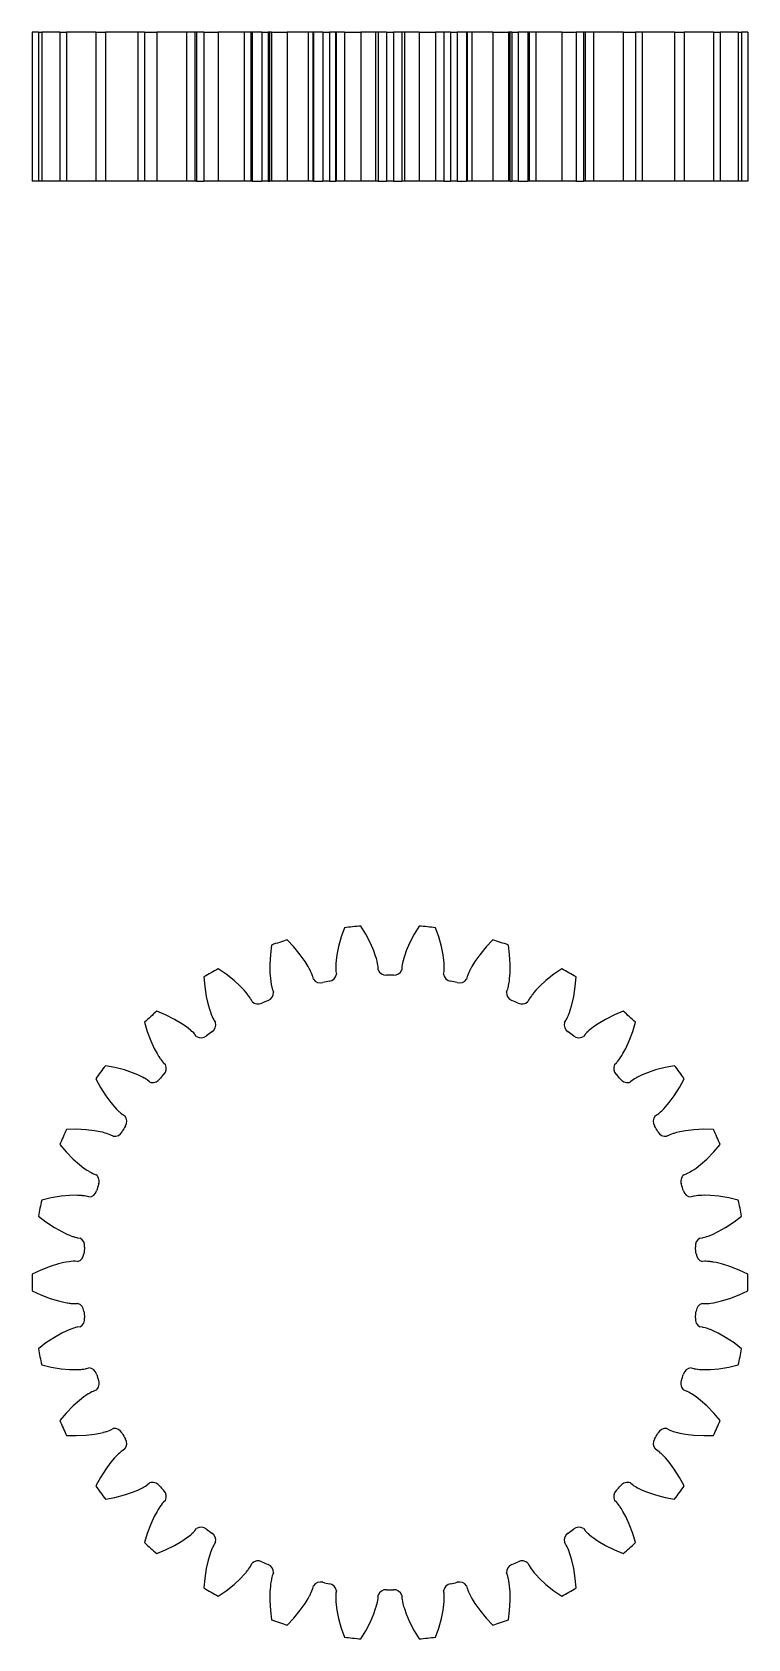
# Model space of a CAD drawing. Extents: x -49 to 4846, y -968 to 1090.
# Drawn here: x 482.8 to 578.8, y 90.3 to 305.9 of the extents above; entities that cross this region are included whole.
import ezdxf

# ---------------------------------------------------------------- set-up
doc = ezdxf.new("R2010")
doc.units = 0
doc.layers.get('0').update_dxf_attribs({"linetype": 'CONTINUOUS'})

msp = doc.modelspace()

# ---------------------------------------------------------------- linework, layer by layer
at = {"color": 1}
for p, q in [((482.840847, 305.947152), (482.840847, 285.947152)), ((482.840847, 305.947152), (482.853567, 305.947152)), ((482.853566, 305.947152), (482.853566, 285.947152)), ((483.672538, 305.947152), (482.853566, 305.947152)), ((483.672538, 305.947152), (483.672538, 285.947152)), ((483.672538, 305.947152), (484.132002, 305.947152)), ((484.132002, 305.947152), (484.132002, 285.947152)), ((486.553123, 305.947152), (484.132002, 305.947152)), ((486.553123, 305.947152), (486.553123, 285.947152)), ((486.553123, 305.947152), (487.451971, 305.947152)), ((487.451971, 305.947152), (487.451971, 285.947152)), ((491.369427, 305.947152), (487.451971, 305.947152)), ((491.369427, 305.947152), (491.369427, 285.947152)), ((491.369427, 305.947152), (492.668374, 305.947152)), ((492.668374, 305.947152), (492.668374, 285.947152)), ((497.015318, 305.947152), (492.668374, 305.947152)), ((497.015318, 305.947152), (497.015318, 285.947152)), ((497.910954, 305.947152), (497.015318, 305.947152)), ((497.910954, 305.947152), (497.910954, 285.947152)), ((497.910954, 305.947152), (499.55323, 305.947152)), ((499.55323, 305.947152), (499.55323, 285.947152)), ((503.548986, 305.947152), (499.55323, 305.947152)), ((503.548986, 305.947152), (503.548986, 285.947152)), ((504.684687, 305.947152), (503.548986, 305.947152)), ((504.684682, 305.947152), (504.684682, 285.947152)), ((504.901822, 305.947152), (504.684682, 305.947152)), ((504.901822, 305.947152), (504.901822, 285.947152)), ((505.891808, 305.947152), (504.901822, 305.947152)), ((505.891808, 305.947152), (505.891808, 285.947152)), ((505.891808, 305.947152), (507.805638, 305.947152)), ((507.805638, 305.947152), (507.805638, 285.947152)), ((511.275572, 305.947152), (507.805638, 305.947152)), ((511.275572, 305.947152), (511.275572, 285.947152)), ((512.180451, 305.947152), (511.275572, 305.947152)), ((512.180447, 305.947152), (512.180447, 285.947152)), ((512.336132, 305.947152), (512.180447, 305.947152)), ((512.336132, 305.947152), (512.336132, 285.947152)), ((513.655756, 305.947152), (512.336132, 305.947152)), ((513.655756, 305.947152), (513.655756, 285.947152)), ((513.655756, 305.947152), (514.478229, 305.947152)), ((514.478229, 305.947152), (514.478229, 285.947152)), ((514.719588, 305.947152), (514.478229, 305.947152)), ((514.719588, 285.947152), (514.719588, 305.947152)), ((514.963187, 305.947152), (514.719588, 305.947152)), ((514.963187, 305.947152), (514.963187, 285.947152)), ((514.963187, 305.947152), (517.064928, 305.947152)), ((517.064928, 305.947152), (517.064928, 285.947152)), ((519.857387, 305.947152), (517.064928, 305.947152)), ((519.857387, 305.947152), (519.857387, 285.947152)), ((520.491896, 305.947152), (519.857387, 305.947152)), ((520.491894, 305.947152), (520.491894, 285.947152)), ((520.579319, 305.947152), (520.491894, 305.947152)), ((520.579319, 305.947152), (520.579319, 285.947152)), ((521.827716, 305.947152), (520.579319, 305.947152)), ((521.827716, 305.947152), (521.827716, 285.947152)), ((521.827716, 305.947152), (522.708351, 305.947152)), ((522.708351, 305.947152), (522.708351, 285.947152)), ((523.572355, 305.947152), (522.708351, 305.947152)), ((523.572355, 285.947152), (523.572355, 305.947152)), ((523.622307, 305.947152), (523.572355, 305.947152)), ((523.622307, 305.947152), (523.622307, 285.947152)), ((524.728629, 305.947152), (523.622307, 305.947152)), ((524.728629, 305.947152), (524.728629, 285.947152)), ((524.728629, 305.947152), (526.926423, 305.947152)), ((526.926423, 305.947152), (526.926423, 285.947152)), ((528.919365, 305.947152), (526.926423, 305.947152)), ((528.919365, 305.947152), (528.919365, 285.947152)), ((529.255772, 305.947152), (528.919365, 305.947152)), ((529.255772, 305.947152), (529.255772, 285.947152)), ((529.271117, 305.947152), (529.255772, 305.947152)), ((529.271117, 305.947152), (529.271117, 285.947152)), ((530.393725, 305.947152), (529.271117, 305.947152)), ((530.393725, 305.947152), (530.393725, 285.947152)), ((530.393725, 305.947152), (531.294034, 305.947152)), ((531.294034, 305.947152), (531.294034, 285.947152)), ((532.416643, 305.947152), (531.294034, 305.947152)), ((532.416643, 305.947152), (532.416643, 285.947152)), ((532.431988, 305.947152), (532.416643, 305.947152)), ((532.431988, 305.947152), (532.431988, 285.947152)), ((532.768395, 305.947152), (532.431988, 305.947152)), ((532.768394, 305.947152), (532.768394, 285.947152)), ((534.761337, 305.947152), (532.768394, 305.947152)), ((534.761336, 305.947152), (534.761336, 285.947152)), ((534.761336, 305.947152), (536.959131, 305.947152)), ((536.959131, 305.947152), (536.959131, 285.947152)), ((538.065453, 305.947152), (536.959131, 305.947152)), ((538.065453, 305.947152), (538.065453, 285.947152)), ((538.065453, 305.947152), (538.116302, 305.947152)), ((538.116052, 285.947152), (538.116052, 305.947152)), ((538.979409, 305.947152), (538.116302, 305.947152)), ((538.979409, 305.947152), (538.979409, 285.947152)), ((538.979409, 305.947152), (539.860044, 305.947152)), ((539.860044, 305.947152), (539.860044, 285.947152)), ((541.10844, 305.947152), (539.860044, 305.947152)), ((541.10844, 305.947152), (541.10844, 285.947152)), ((541.195866, 305.947152), (541.10844, 305.947152)), ((541.195866, 305.947152), (541.195866, 285.947152)), ((541.830373, 305.947152), (541.195866, 305.947152)), ((541.830371, 305.947152), (541.830371, 285.947152)), ((544.622833, 305.947152), (541.830371, 305.947152)), ((544.622832, 305.947152), (544.622832, 285.947152)), ((544.622832, 305.947152), (546.724572, 305.947152)), ((546.724572, 305.947152), (546.724572, 285.947152)), ((546.968172, 305.947152), (546.724572, 305.947152)), ((546.968172, 285.947152), (546.968172, 305.947152)), ((547.209531, 305.947152), (546.968172, 305.947152)), ((547.209531, 305.947152), (547.209531, 285.947152)), ((547.209531, 305.947152), (548.032004, 305.947152)), ((548.032004, 305.947152), (548.032004, 285.947152)), ((549.351628, 305.947152), (548.032004, 305.947152)), ((549.351628, 305.947152), (549.351628, 285.947152)), ((549.507312, 305.947152), (549.351628, 305.947152)), ((549.507312, 305.947152), (549.507312, 285.947152)), ((550.412189, 305.947152), (549.507312, 305.947152)), ((550.412186, 305.947152), (550.412186, 285.947152)), ((553.882123, 305.947152), (550.412186, 305.947152)), ((553.882121, 305.947152), (553.882121, 285.947152)), ((553.882121, 305.947152), (555.795951, 305.947152)), ((556.785937, 305.947152), (555.795951, 305.947152)), ((555.795951, 305.947152), (555.795951, 285.947152)), ((556.785937, 305.947152), (556.785937, 285.947152)), ((557.003077, 305.947152), (556.785937, 305.947152)), ((557.003077, 305.947152), (557.003077, 285.947152)), ((558.138775, 305.947152), (557.003077, 305.947152)), ((558.138771, 305.947152), (558.138771, 285.947152)), ((562.13453, 305.947152), (558.138771, 305.947152)), ((562.134529, 305.947152), (562.134529, 285.947152)), ((562.134529, 305.947152), (563.776805, 305.947152)), ((564.672443, 305.947152), (563.776805, 305.947152)), ((563.776805, 305.947152), (563.776805, 285.947152)), ((564.672439, 305.947152), (564.672439, 285.947152)), ((569.019387, 305.947152), (564.672439, 305.947152)), ((569.019385, 305.947152), (569.019385, 285.947152)), ((569.019385, 305.947152), (570.318332, 305.947152)), ((574.23579, 305.947152), (570.318332, 305.947152)), ((570.318332, 305.947152), (570.318332, 285.947152)), ((574.235789, 305.947152), (574.235789, 285.947152)), ((574.235789, 305.947152), (575.134636, 305.947152)), ((577.555759, 305.947152), (575.134636, 305.947152)), ((575.134636, 305.947152), (575.134636, 285.947152)), ((577.555757, 305.947152), (577.555757, 285.947152)), ((577.555757, 305.947152), (578.015222, 305.947152)), ((578.834194, 305.947152), (578.015222, 305.947152)), ((578.015222, 305.947152), (578.015222, 285.947152)), ((578.834193, 305.947152), (578.834193, 285.947152)), ((578.834193, 305.947152), (578.846913, 305.947152)), ((578.846913, 305.947152), (578.846913, 285.947152)), ((482.853567, 285.947152), (482.840847, 285.947152)), ((483.672538, 285.947152), (482.853566, 285.947152)), ((484.132002, 285.947152), (483.672538, 285.947152)), ((486.553123, 285.947152), (484.132002, 285.947152)), ((487.451971, 285.947152), (486.553123, 285.947152)), ((491.369427, 285.947152), (487.451971, 285.947152)), ((492.668374, 285.947152), (491.369427, 285.947152)), ((497.015318, 285.947152), (492.668374, 285.947152)), ((497.910954, 285.947152), (497.015318, 285.947152)), ((499.55323, 285.947152), (497.910954, 285.947152)), ((503.548986, 285.947152), (499.55323, 285.947152)), ((504.684687, 285.947152), (503.548986, 285.947152)), ((504.901822, 285.947152), (504.684682, 285.947152)), ((504.901822, 285.947152), (505.891808, 285.947152)), ((507.805638, 285.947152), (505.891808, 285.947152)), ((511.275572, 285.947152), (507.805638, 285.947152)), ((512.180451, 285.947152), (511.275572, 285.947152)), ((512.336132, 285.947152), (512.180447, 285.947152)), ((512.336132, 285.947152), (513.655756, 285.947152)), ((514.478229, 285.947152), (513.655756, 285.947152)), ((514.478229, 285.947152), (514.719588, 285.947152)), ((514.963187, 285.947152), (514.719588, 285.947152)), ((517.064928, 285.947152), (514.963187, 285.947152)), ((519.857387, 285.947152), (517.064928, 285.947152)), ((520.491896, 285.947152), (519.857387, 285.947152)), ((520.579319, 285.947152), (520.491894, 285.947152)), ((520.579319, 285.947152), (521.827716, 285.947152)), ((522.708351, 285.947152), (521.827716, 285.947152)), ((522.708351, 285.947152), (523.572355, 285.947152)), ((523.622307, 285.947152), (523.572355, 285.947152)), ((524.728629, 285.947152), (523.622307, 285.947152)), ((526.926423, 285.947152), (524.728629, 285.947152)), ((528.919365, 285.947152), (526.926423, 285.947152)), ((529.255772, 285.947152), (528.919365, 285.947152)), ((529.271117, 285.947152), (529.255772, 285.947152)), ((529.271117, 285.947152), (530.393725, 285.947152)), ((531.294034, 285.947152), (530.393725, 285.947152)), ((531.294034, 285.947152), (532.416643, 285.947152)), ((532.431988, 285.947152), (532.416643, 285.947152)), ((532.768395, 285.947152), (532.431988, 285.947152)), ((534.761337, 285.947152), (532.768394, 285.947152)), ((536.959131, 285.947152), (534.761336, 285.947152)), ((538.065453, 285.947152), (536.959131, 285.947152)), ((538.065453, 285.947152), (538.116302, 285.947152)), ((538.116302, 285.947152), (538.979409, 285.947152)), ((539.860044, 285.947152), (538.979409, 285.947152)), ((539.860044, 285.947152), (541.10844, 285.947152)), ((541.195866, 285.947152), (541.10844, 285.947152)), ((541.830373, 285.947152), (541.195866, 285.947152)), ((544.622833, 285.947152), (541.830371, 285.947152)), ((546.724572, 285.947152), (544.622832, 285.947152)), ((546.968172, 285.947152), (546.724572, 285.947152)), ((546.968172, 285.947152), (547.209531, 285.947152)), ((548.032004, 285.947152), (547.209531, 285.947152)), ((548.032004, 285.947152), (549.351628, 285.947152)), ((549.507312, 285.947152), (549.351628, 285.947152)), ((550.412189, 285.947152), (549.507312, 285.947152)), ((553.882123, 285.947152), (550.412186, 285.947152)), ((555.795951, 285.947152), (553.882121, 285.947152)), ((555.795951, 285.947152), (556.785937, 285.947152)), ((557.003077, 285.947152), (556.785937, 285.947152)), ((558.138775, 285.947152), (557.003077, 285.947152)), ((562.13453, 285.947152), (558.138771, 285.947152)), ((563.776805, 285.947152), (562.134529, 285.947152)), ((564.672443, 285.947152), (563.776805, 285.947152)), ((569.019387, 285.947152), (564.672439, 285.947152)), ((570.318332, 285.947152), (569.019385, 285.947152)), ((574.23579, 285.947152), (570.318332, 285.947152)), ((575.134636, 285.947152), (574.235789, 285.947152)), ((577.555759, 285.947152), (575.134636, 285.947152)), ((578.015222, 285.947152), (577.555757, 285.947152)), ((578.834194, 285.947152), (578.015222, 285.947152)), ((578.846913, 285.947152), (578.834193, 285.947152)), ((524.728629, 185.716155), (524.306257, 184.504573)), ((527.591467, 184.849862), (526.926423, 185.947151)), ((534.761337, 185.947152), (534.096292, 184.849862)), ((537.381503, 184.504573), (536.959131, 185.716153)), ((514.963187, 183.404288), (514.801947, 182.131366)), ((517.943578, 183.152143), (517.064928, 184.087183)), ((524.306257, 184.504573), (523.944302, 183.197837)), ((528.217198, 183.646936), (527.591467, 184.849862)), ((528.664895, 182.608977), (528.217198, 183.646936)), ((533.470562, 183.646936), (533.022865, 182.608977)), ((534.096292, 184.849862), (533.470562, 183.646936)), ((537.743457, 183.197837), (537.381503, 184.504573)), ((544.622833, 184.087184), (543.744181, 183.152143)), ((546.885813, 182.131366), (546.724572, 183.404287)), ((514.801947, 182.131366), (514.719588, 180.777931)), ((518.805737, 182.105601), (517.943578, 183.152143)), ((519.459455, 181.183405), (518.805737, 182.105601)), ((519.857387, 180.535212), (519.459455, 181.183405)), ((523.622307, 181.335472), (523.589587, 180.934765)), ((523.722192, 182.089478), (523.622307, 181.335468)), ((523.944302, 183.197837), (523.722192, 182.089478)), ((528.919365, 181.892214), (528.664895, 182.608977)), ((529.012431, 181.585554), (528.919365, 181.892213)), ((529.11042, 181.218751), (529.012431, 181.585554)), ((529.112632, 181.209719), (529.11042, 181.218751)), ((529.163397, 180.988705), (529.112632, 181.209719)), ((532.575127, 181.209717), (532.546834, 181.090109)), ((532.633282, 181.435139), (532.575127, 181.209717)), ((532.653079, 181.507068), (532.633282, 181.435139)), ((532.768395, 181.892215), (532.653079, 181.507068)), ((533.022865, 182.608977), (532.768394, 181.892211)), ((537.965567, 182.089478), (537.743457, 183.197837)), ((538.065453, 181.335471), (537.965567, 182.089478)), ((538.092727, 181.016162), (538.065453, 181.33547)), ((542.228305, 181.183405), (541.830371, 180.53521)), ((542.882023, 182.105601), (542.228305, 181.183405)), ((543.744181, 183.152143), (542.882023, 182.105601)), ((546.968172, 180.777931), (546.885813, 182.131366)), ((505.891808, 179.112591), (505.998746, 177.833962)), ((508.859494, 179.485615), (507.805638, 180.21754)), ((509.920401, 178.641195), (508.859494, 179.485615)), ((514.719588, 180.777931), (514.732772, 179.647613)), ((514.732772, 179.647613), (514.791837, 178.889312)), ((520.012178, 180.254603), (519.857387, 180.535212)), ((520.184288, 179.916189), (520.012178, 180.254603)), ((520.18833, 179.907814), (520.184288, 179.916189)), ((520.283937, 179.702184), (520.18833, 179.907814)), ((520.313803, 179.634489), (520.283937, 179.702184)), ((520.4059, 179.411184), (520.313803, 179.634489)), ((520.465718, 179.248029), (520.4059, 179.411184)), ((520.491896, 179.168115), (520.465718, 179.248029)), ((520.579319, 178.830624), (520.491894, 179.168122)), ((523.572355, 180.504828), (523.571457, 180.400973)), ((523.571457, 180.400973), (523.574487, 180.184268)), ((523.575162, 180.627705), (523.572355, 180.504828)), ((523.574487, 180.184268), (523.574815, 180.173967)), ((523.574815, 180.173967), (523.587628, 179.941401)), ((523.585178, 180.860293), (523.575162, 180.627705)), ((523.589587, 180.934765), (523.585178, 180.860293)), ((523.587628, 179.941401), (523.598702, 179.828494)), ((523.598702, 179.828494), (523.656108, 179.484616)), ((529.178536, 180.916279), (529.163397, 180.988705)), ((529.222192, 180.678706), (529.178536, 180.916279)), ((529.246782, 180.50668), (529.222192, 180.678706)), ((529.255772, 180.423069), (529.246782, 180.50668)), ((529.271117, 180.074777), (529.255772, 180.423076)), ((532.431988, 180.423076), (532.416643, 180.074777)), ((532.44463, 180.535819), (532.431988, 180.423076)), ((532.48045, 180.765966), (532.44463, 180.535819)), ((532.482272, 180.77611), (532.48045, 180.765966)), ((532.524364, 180.988709), (532.482272, 180.77611)), ((532.546834, 181.090109), (532.524364, 180.988709)), ((538.031652, 179.484616), (538.089057, 179.828494)), ((538.089057, 179.828487), (538.097646, 179.91214)), ((538.112313, 180.637002), (538.092727, 181.016162)), ((538.097646, 179.91214), (538.10936, 180.085519)), ((538.10936, 180.085519), (538.116052, 180.326977)), ((538.112598, 180.627707), (538.112313, 180.637002)), ((538.116302, 180.400968), (538.112598, 180.627707)), ((538.116052, 180.326977), (538.116302, 180.400968)), ((541.195866, 179.168122), (541.10844, 178.830624)), ((541.231672, 179.275772), (541.195866, 179.168122)), ((541.31456, 179.493443), (541.231672, 179.275772)), ((541.318451, 179.502986), (541.31456, 179.493443)), ((541.403825, 179.702188), (541.318451, 179.502986)), ((541.446886, 179.7967), (541.403825, 179.702188)), ((541.499429, 179.907812), (541.446886, 179.7967)), ((541.603181, 180.116218), (541.499429, 179.907812)), ((541.6375, 180.182458), (541.603181, 180.116218)), ((541.830373, 180.535213), (541.6375, 180.182458)), ((546.895923, 178.889315), (546.954988, 179.647613)), ((546.954988, 179.647613), (546.968172, 180.777931)), ((552.828266, 179.485615), (551.767359, 178.641195)), ((553.882123, 180.217541), (552.828266, 179.485615)), ((555.689013, 177.833962), (555.795951, 179.11259)), ((505.998746, 177.833962), (506.199582, 176.492979)), ((510.751569, 177.875067), (509.920401, 178.641195)), ((511.275572, 177.323773), (510.751569, 177.875067)), ((511.485322, 177.081479), (511.275572, 177.323773)), ((511.724032, 176.786244), (511.485322, 177.081479)), ((514.791836, 178.889316), (514.843143, 178.490563)), ((514.843143, 178.490563), (514.854313, 178.416801)), ((514.854313, 178.416801), (514.892874, 178.187214)), ((514.892874, 178.187214), (514.915676, 178.066439)), ((514.915676, 178.066439), (514.936391, 177.964666)), ((514.936391, 177.964666), (514.98441, 177.753327)), ((514.98441, 177.753327), (514.986872, 177.743319)), ((514.986872, 177.743319), (515.047758, 177.518499)), ((515.047758, 177.518499), (515.082065, 177.410362)), ((515.082065, 177.410362), (515.209713, 177.085933)), ((546.478047, 177.085933), (546.605694, 177.410362)), ((546.605692, 177.410355), (546.631486, 177.490394)), ((546.631486, 177.490394), (546.678992, 177.657549)), ((546.678992, 177.657549), (546.73574, 177.892339)), ((546.73574, 177.892339), (546.751368, 177.964661)), ((546.751368, 177.964661), (546.794886, 178.187216)), ((546.794886, 178.187216), (546.79654, 178.196367)), ((546.79654, 178.196367), (546.856214, 178.571314)), ((546.856214, 178.571314), (546.895923, 178.889315)), ((550.102847, 176.96117), (549.958032, 176.77889)), ((550.150188, 177.018828), (550.102847, 176.96117)), ((550.412189, 177.323774), (550.150188, 177.018828)), ((550.936191, 177.875067), (550.412186, 177.323771)), ((551.767359, 178.641195), (550.936191, 177.875067)), ((555.488178, 176.492979), (555.689013, 177.833962)), ((506.199582, 176.492979), (506.447484, 175.390103)), ((506.447484, 175.390103), (506.662918, 174.660653)), ((511.729726, 176.778892), (511.724032, 176.786244)), ((511.865997, 176.597633), (511.729726, 176.778892)), ((511.909286, 176.537627), (511.865997, 176.597633)), ((512.045797, 176.33835), (511.909286, 176.537627)), ((512.13823, 176.191197), (512.045797, 176.33835)), ((512.180451, 176.118472), (512.13823, 176.191197)), ((512.336132, 175.806533), (512.180447, 176.118478)), ((549.507312, 176.118478), (549.351628, 175.806533)), ((549.564718, 176.216331), (549.507312, 176.118478)), ((549.691051, 176.412013), (549.564718, 176.216331)), ((549.696841, 176.420539), (549.691051, 176.412013)), ((549.821765, 176.597637), (549.696841, 176.420539)), ((549.883536, 176.681131), (549.821765, 176.597637)), ((549.958032, 176.77889), (549.883536, 176.681131)), ((555.024843, 174.660656), (555.240275, 175.390103)), ((555.240275, 175.390103), (555.488178, 176.492979)), ((497.910954, 173.028633), (498.281397, 171.800178)), ((500.736233, 174.010522), (499.55323, 174.507344)), ((501.949521, 173.40513), (500.736233, 174.010522)), ((502.921813, 172.828552), (501.949521, 173.40513)), ((503.548986, 172.398252), (502.921813, 172.828552)), ((506.662917, 174.660657), (506.796007, 174.281285)), ((506.796007, 174.281285), (506.82227, 174.211457)), ((506.82227, 174.211457), (506.907722, 173.994904)), ((506.907722, 173.994904), (506.955136, 173.881509)), ((506.955136, 173.881509), (506.996558, 173.786267)), ((506.996558, 173.786267), (507.087468, 173.58953)), ((507.087468, 173.58953), (507.091957, 173.580253)), ((507.091957, 173.580253), (507.198255, 173.373005)), ((507.198255, 173.373005), (507.254295, 173.274363)), ((507.254295, 173.274363), (507.446606, 172.983564)), ((554.241154, 172.983564), (554.433464, 173.274363)), ((554.43346, 173.274357), (554.475332, 173.347284)), ((554.475332, 173.347284), (554.556553, 173.500909)), ((554.556553, 173.500909), (554.660877, 173.71877)), ((554.660877, 173.71877), (554.691199, 173.786263)), ((554.691199, 173.786263), (554.780039, 173.994906)), ((554.780039, 173.994906), (554.783559, 174.003513)), ((554.783559, 174.003513), (554.919885, 174.357859)), ((554.919885, 174.357859), (555.024842, 174.660655)), ((558.765947, 172.828552), (558.138771, 172.398251)), ((559.738239, 173.40513), (558.765947, 172.828552)), ((560.951527, 174.010522), (559.738239, 173.40513)), ((562.13453, 174.507344), (560.951527, 174.010522)), ((563.406362, 171.800178), (563.776805, 173.028632)), ((498.281397, 171.800178), (498.75665, 170.530255)), ((498.75665, 170.530255), (499.228436, 169.503021)), ((503.804529, 172.204862), (503.548986, 172.398252)), ((504.099404, 171.96571), (503.804529, 172.204862)), ((504.106503, 171.959702), (504.099404, 171.96571)), ((504.277482, 171.810737), (504.106503, 171.959702)), ((504.3323, 171.761042), (504.277482, 171.810737)), ((504.507261, 171.594501), (504.3323, 171.761042)), ((504.628269, 171.469782), (504.507261, 171.594501)), ((504.684687, 171.407425), (504.628269, 171.469782)), ((504.901822, 171.13467), (504.684682, 171.40743)), ((557.003077, 171.40743), (556.785937, 171.13467)), ((557.079573, 171.49121), (557.003077, 171.40743)), ((557.24383, 171.656348), (557.079573, 171.49121)), ((557.251266, 171.663484), (557.24383, 171.656348)), ((557.410281, 171.81074), (557.251266, 171.663484)), ((557.488062, 171.879566), (557.410281, 171.81074)), ((557.581255, 171.959701), (557.488062, 171.879566)), ((557.760803, 172.107889), (557.581255, 171.959701)), ((557.819098, 172.154444), (557.760803, 172.107889)), ((558.138775, 172.398253), (557.819098, 172.154444)), ((562.459323, 169.503021), (562.93111, 170.530255)), ((562.93111, 170.530255), (563.406362, 171.800178)), ((499.228436, 169.503021), (499.590823, 168.834303)), ((499.590821, 168.834307), (499.799879, 168.490896)), ((499.799879, 168.490896), (499.840086, 168.428054)), ((499.840086, 168.428054), (499.968694, 168.234)), ((561.719066, 168.234001), (561.724299, 168.241689)), ((561.724299, 168.241689), (561.931319, 168.559948)), ((561.931319, 168.559948), (562.096938, 168.834305)), ((562.096938, 168.834305), (562.459323, 169.503021)), ((493.92882, 166.966151), (492.668374, 167.206157)), ((495.241463, 166.626245), (493.92882, 166.966151)), ((496.312386, 166.264419), (495.241463, 166.626245)), ((497.015318, 165.973918), (496.312386, 166.264419)), ((499.968694, 168.234), (500.038649, 168.13294)), ((500.038649, 168.13294), (500.098968, 168.048392)), ((500.098968, 168.048392), (500.228795, 167.874855)), ((500.228795, 167.874855), (500.235114, 167.866714)), ((500.235114, 167.866714), (500.382179, 167.686096)), ((500.382179, 167.686096), (500.457503, 167.601261)), ((500.457503, 167.601261), (500.706072, 167.3568)), ((560.981687, 167.3568), (561.230256, 167.601261)), ((561.230251, 167.601256), (561.28637, 167.663884)), ((561.28637, 167.663884), (561.397757, 167.797265)), ((561.397757, 167.797265), (561.545096, 167.988675)), ((561.545096, 167.988675), (561.588789, 168.048388)), ((561.588789, 168.048388), (561.719066, 168.234001)), ((565.375374, 166.264419), (564.672439, 165.973917)), ((566.446296, 166.626245), (565.375374, 166.264419)), ((567.75894, 166.966151), (566.446296, 166.626245)), ((569.019387, 167.206157), (567.75894, 166.966151)), ((491.369427, 165.418311), (491.987185, 164.29372)), ((491.987185, 164.29372), (492.716084, 163.150359)), ((497.305484, 165.837885), (497.015318, 165.973918)), ((497.643639, 165.665266), (497.305484, 165.837885)), ((497.651831, 165.660866), (497.643639, 165.665266)), ((497.850045, 165.550704), (497.651831, 165.660866)), ((497.913998, 165.513492), (497.850045, 165.550704)), ((498.119761, 165.386968), (497.913998, 165.513492)), ((498.264055, 165.290133), (498.119761, 165.386968)), ((498.332206, 165.240868), (498.264055, 165.290133)), ((498.601305, 165.019218), (498.3322, 165.240872)), ((563.35556, 165.240872), (563.086455, 165.019218)), ((563.447803, 165.306917), (563.35556, 165.240872)), ((563.642804, 165.434296), (563.447803, 165.306917)), ((563.651562, 165.43973), (563.642804, 165.434296)), ((563.837718, 165.550706), (563.651562, 165.43973)), ((563.928108, 165.601857), (563.837718, 165.550706)), ((564.035926, 165.660865), (563.928108, 165.601857)), ((564.242361, 165.768484), (564.035926, 165.660865)), ((564.309061, 165.801902), (564.242361, 165.768484)), ((564.672443, 165.973919), (564.309061, 165.801902)), ((568.971675, 163.150359), (569.700574, 164.29372)), ((569.700574, 164.29372), (570.318332, 165.41831)), ((492.716084, 163.150359), (493.391135, 162.243662)), ((493.391135, 162.243662), (493.884637, 161.664901)), ((567.803124, 161.664903), (568.296625, 162.243662)), ((568.296625, 162.243662), (568.971675, 163.150359)), ((493.884634, 161.664904), (494.160523, 161.372464)), ((494.160523, 161.372464), (494.212917, 161.319355)), ((494.212917, 161.319355), (494.379061, 161.15628)), ((494.379061, 161.15628), (494.468498, 161.071973)), ((494.468498, 161.071973), (494.545078, 161.001814)), ((494.545078, 161.001814), (494.708148, 160.859062)), ((494.708148, 160.859062), (494.716022, 160.852412)), ((494.716022, 160.852412), (494.897426, 160.706317)), ((494.897426, 160.706317), (494.988742, 160.638997)), ((494.988742, 160.638997), (495.282705, 160.451559)), ((566.405054, 160.451559), (566.699018, 160.638997)), ((566.699012, 160.638993), (566.766925, 160.688585)), ((566.766925, 160.688585), (566.903609, 160.795893)), ((566.903609, 160.795893), (567.087526, 160.952487)), ((567.087526, 160.952487), (567.142679, 161.001811)), ((567.142679, 161.001811), (567.3087, 161.156281)), ((567.3087, 161.156281), (567.315417, 161.162713)), ((567.315417, 161.162713), (567.584082, 161.430975)), ((567.584082, 161.430975), (567.803124, 161.664903)), ((488.734773, 158.660377), (487.451971, 158.633076)), ((490.089402, 158.600812), (488.734773, 158.660377)), ((491.21215, 158.46955), (490.089402, 158.600812)), ((491.96012, 158.331545), (491.21215, 158.46955)), ((492.272229, 158.258813), (491.96012, 158.331545)), ((492.638883, 158.160273), (492.272229, 158.258813)), ((492.647812, 158.157672), (492.638883, 158.160273)), ((492.864598, 158.091129), (492.647812, 158.157672)), ((492.93489, 158.068027), (492.864598, 158.091129)), ((493.162463, 157.987048), (492.93489, 158.068027)), ((493.323736, 157.92233), (493.162463, 157.987048)), ((493.400641, 157.88831), (493.323736, 157.92233)), ((493.709943, 157.727453), (493.400634, 157.888314)), ((568.287126, 157.888314), (567.977817, 157.727453)), ((568.391085, 157.933736), (568.287126, 157.888313)), ((568.608308, 158.017789), (568.391085, 157.933736)), ((568.618004, 158.021283), (568.608308, 158.017789)), ((568.823166, 158.09113), (568.618004, 158.021283)), ((568.922216, 158.12237), (568.823166, 158.09113)), ((569.039946, 158.157672), (568.922216, 158.12237)), ((569.264245, 158.220019), (569.039946, 158.157672)), ((569.336435, 158.238839), (569.264245, 158.220019)), ((569.727641, 158.331545), (569.336435, 158.238839)), ((570.475609, 158.46955), (569.727637, 158.331545)), ((571.598357, 158.600812), (570.475609, 158.46955)), ((572.952987, 158.660377), (571.598357, 158.600812)), ((574.23579, 158.633076), (572.952987, 158.660377)), ((486.553122, 156.614232), (487.391197, 155.642656)), ((487.391197, 155.642656), (488.341886, 154.675826)), ((573.345874, 154.675826), (574.296563, 155.642656)), ((574.296563, 155.642656), (575.134636, 156.614231)), ((488.341886, 154.675826), (489.190698, 153.929294)), ((489.190698, 153.929294), (489.793747, 153.465786)), ((489.793744, 153.465788), (490.124406, 153.237098)), ((490.124406, 153.237098), (490.186696, 153.196043)), ((490.186696, 153.196043), (490.383115, 153.071075)), ((571.312553, 153.075971), (571.631123, 153.282512)), ((571.631123, 153.282512), (571.894014, 153.465787)), ((571.894015, 153.465787), (572.497061, 153.929294)), ((572.497061, 153.929294), (573.345874, 154.675826)), ((490.383115, 153.071075), (490.488126, 153.007206)), ((490.488126, 153.007206), (490.577619, 152.954501)), ((490.577619, 152.954501), (490.766806, 152.848773)), ((490.766806, 152.848773), (490.77589, 152.843906)), ((490.77589, 152.843906), (490.983705, 152.73872)), ((490.983705, 152.73872), (491.087022, 152.691857)), ((491.087022, 152.691857), (491.413533, 152.569632)), ((570.274227, 152.569632), (570.600737, 152.691857)), ((570.600731, 152.691854), (570.677471, 152.726241)), ((570.677471, 152.726241), (570.833479, 152.802786)), ((570.833479, 152.802786), (571.045934, 152.91772)), ((571.045934, 152.91772), (571.110136, 152.954499)), ((571.110136, 152.954499), (571.304646, 153.071076)), ((571.304646, 153.071076), (571.312553, 153.075971)), ((485.381096, 149.4562), (484.132002, 149.162786)), ((486.718507, 149.679581), (485.381096, 149.4562)), ((487.844011, 149.784619), (486.718507, 149.679581)), ((488.604329, 149.805142), (487.844011, 149.784619)), ((488.924739, 149.79889), (488.604329, 149.805142)), ((489.303869, 149.778735), (488.924739, 149.79889)), ((489.313143, 149.778047), (489.303869, 149.778735)), ((489.539028, 149.758031), (489.313143, 149.778047)), ((489.612587, 149.750048), (489.539028, 149.758031)), ((489.852023, 149.718153), (489.612587, 149.750048)), ((490.023228, 149.68838), (489.852023, 149.718153)), ((490.105525, 149.671094), (490.023228, 149.68838)), ((490.441512, 149.578059), (490.105517, 149.671095)), ((571.582242, 149.671095), (571.246248, 149.578059)), ((571.693373, 149.693911), (571.582242, 149.671095)), ((571.923326, 149.730964), (571.693373, 149.693911)), ((571.933536, 149.732366), (571.923326, 149.730964)), ((572.148737, 149.758031), (571.933536, 149.732366)), ((572.252117, 149.767995), (572.148737, 149.758031)), ((572.374614, 149.778047), (572.252117, 149.767995)), ((572.606975, 149.792398), (572.374614, 149.778047)), ((572.6815, 149.795797), (572.606975, 149.792398)), ((573.083432, 149.805142), (572.6815, 149.795797)), ((573.843748, 149.784619), (573.083428, 149.805142)), ((574.969252, 149.679581), (573.843748, 149.784619)), ((576.306664, 149.4562), (574.969252, 149.679581)), ((577.555759, 149.162786), (576.306664, 149.4562)), ((483.672537, 147.001178), (484.694299, 146.225079)), ((576.99346, 146.225079), (578.015222, 147.001178)), ((484.694299, 146.225079), (485.825229, 145.477036)), ((485.825229, 145.477036), (486.810705, 144.923295)), ((486.810705, 144.923295), (487.496945, 144.595296)), ((487.496941, 144.595298), (487.867925, 144.440354)), ((573.895565, 144.470686), (574.190817, 144.595297)), ((574.190817, 144.595297), (574.877054, 144.923295)), ((574.877054, 144.923295), (575.862531, 145.477036)), ((575.862531, 145.477036), (576.99346, 146.225079)), ((487.867925, 144.440354), (487.93739, 144.413147)), ((487.93739, 144.413147), (488.155499, 144.331748)), ((488.155499, 144.331748), (488.271494, 144.291107)), ((488.271494, 144.291107), (488.36999, 144.258161)), ((488.36999, 144.258161), (488.577024, 144.194077)), ((488.577024, 144.194077), (488.586922, 144.191205)), ((488.586922, 144.191205), (488.812065, 144.131525)), ((488.812065, 144.131525), (488.922868, 144.107167)), ((488.922868, 144.107167), (489.267655, 144.055498)), ((572.420105, 144.055498), (572.764892, 144.107167)), ((572.764885, 144.107165), (572.847097, 144.124846)), ((572.847097, 144.124846), (573.015611, 144.167282)), ((573.015611, 144.167282), (573.247319, 144.235533)), ((573.247319, 144.235533), (573.317766, 144.25816)), ((573.317766, 144.25816), (573.532263, 144.331749)), ((573.532263, 144.331749), (573.541015, 144.334892)), ((573.541015, 144.334892), (573.895565, 144.470686)), ((485.276103, 140.252451), (484.01436, 139.755888)), ((486.355173, 140.589199), (485.276103, 140.252451)), ((487.094609, 140.767352), (486.355173, 140.589199)), ((487.409317, 140.827854), (487.09461, 140.767352)), ((487.784353, 140.886966), (487.409317, 140.827854)), ((487.793567, 140.888221), (487.784353, 140.886966)), ((488.018677, 140.915605), (487.793567, 140.888221)), ((488.092289, 140.923091), (488.018677, 140.915605)), ((488.333124, 140.941675), (488.092289, 140.923091)), ((488.506778, 140.948148), (488.333124, 140.941675)), ((488.59087, 140.94835), (488.506778, 140.948148)), ((488.938858, 140.927204), (488.590863, 140.94835)), ((573.096897, 140.94835), (572.748901, 140.927204)), ((573.210343, 140.947561), (573.096897, 140.94835)), ((573.442974, 140.935995), (573.210343, 140.947561)), ((573.453253, 140.935243), (573.442974, 140.935995)), ((573.669087, 140.915605), (573.453253, 140.935243)), ((573.77228, 140.903857), (573.669087, 140.915605)), ((573.89419, 140.888221), (573.77228, 140.903857)), ((574.124457, 140.853948), (573.89419, 140.888221)), ((574.19806, 140.841778), (574.124457, 140.853948)), ((574.593152, 140.767352), (574.19806, 140.841778)), ((575.332586, 140.589199), (574.593148, 140.767353)), ((576.411657, 140.252451), (575.332586, 140.589199)), ((577.673399, 139.755888), (576.411657, 140.252451)), ((484.01436, 139.755888), (482.853566, 139.209185)), ((578.834194, 139.209184), (577.673399, 139.755888)), ((482.853565, 136.999285), (484.01436, 136.452581)), ((484.01436, 136.452581), (485.276103, 135.956019)), ((485.276103, 135.956019), (486.355173, 135.619271)), ((575.332586, 135.619271), (576.411657, 135.956019)), ((576.411657, 135.956019), (577.673399, 136.452581)), ((577.673399, 136.452581), (578.834193, 136.999285)), ((486.355173, 135.619271), (487.094612, 135.441117)), ((487.094608, 135.441117), (487.489699, 135.366691)), ((487.489699, 135.366691), (487.563303, 135.354522)), ((487.563303, 135.354522), (487.793569, 135.320248)), ((487.793569, 135.320248), (487.91548, 135.304613)), ((487.91548, 135.304613), (488.018673, 135.292865)), ((488.018673, 135.292865), (488.234507, 135.273226)), ((488.234507, 135.273226), (488.244785, 135.272475)), ((488.244785, 135.272475), (488.477417, 135.260908)), ((488.477417, 135.260908), (488.590863, 135.26012)), ((488.590863, 135.26012), (488.938858, 135.281266)), ((572.748901, 135.281266), (573.096897, 135.26012)), ((573.096889, 135.26012), (573.180982, 135.260321)), ((573.180982, 135.260321), (573.354636, 135.266794)), ((573.354636, 135.266794), (573.595471, 135.285378)), ((573.595471, 135.285378), (573.669082, 135.292864)), ((573.669082, 135.292864), (573.894192, 135.320249)), ((573.894192, 135.320249), (573.903407, 135.321504)), ((573.903407, 135.321504), (574.278442, 135.380615)), ((574.278442, 135.380615), (574.59315, 135.441117)), ((574.59315, 135.441117), (575.332586, 135.619271)), ((487.496943, 131.613172), (486.810705, 131.285174)), ((487.792194, 131.737784), (487.496943, 131.613172)), ((488.146745, 131.873577), (487.792194, 131.737784)), ((488.155497, 131.876721), (488.146745, 131.873577)), ((488.369994, 131.95031), (488.155497, 131.876721)), ((488.44044, 131.972937), (488.369994, 131.95031)), ((488.672149, 132.041187), (488.44044, 131.972937)), ((488.840662, 132.083623), (488.672149, 132.041187)), ((488.922875, 132.101304), (488.840662, 132.083623)), ((489.267655, 132.152971), (488.922868, 132.101303)), ((572.764892, 132.101303), (572.420105, 132.152971)), ((572.875695, 132.076945), (572.764892, 132.101303)), ((573.100838, 132.017264), (572.875695, 132.076945)), ((573.110736, 132.014392), (573.100838, 132.017264)), ((573.31777, 131.950309), (573.110736, 132.014392)), ((573.416266, 131.917362), (573.31777, 131.950309)), ((573.532261, 131.876721), (573.416266, 131.917362)), ((573.75037, 131.795322), (573.532261, 131.876721)), ((573.819835, 131.768115), (573.75037, 131.795322)), ((574.190818, 131.613171), (573.819835, 131.768115)), ((574.877054, 131.285174), (574.190815, 131.613173)), ((484.694299, 129.983391), (483.672538, 129.207292)), ((485.825229, 130.731433), (484.694299, 129.983391)), ((486.810705, 131.285174), (485.825229, 130.731433)), ((575.862531, 130.731433), (574.877054, 131.285174)), ((576.99346, 129.983391), (575.862531, 130.731433)), ((578.015223, 129.207291), (576.99346, 129.983391)), ((484.132001, 127.045683), (485.381096, 126.752269)), ((485.381096, 126.752269), (486.718507, 126.528889)), ((486.718507, 126.528889), (487.844011, 126.423851)), ((487.844011, 126.423851), (488.604332, 126.403328)), ((488.604328, 126.403328), (489.006259, 126.412672)), ((489.006259, 126.412672), (489.080785, 126.416071)), ((489.080785, 126.416071), (489.313145, 126.430422)), ((489.313145, 126.430422), (489.435642, 126.440475)), ((489.435642, 126.440475), (489.539023, 126.450439)), ((489.539023, 126.450439), (489.754224, 126.476104)), ((489.754224, 126.476104), (489.764434, 126.477506)), ((489.764434, 126.477506), (489.994386, 126.514559)), ((489.994386, 126.514559), (490.105517, 126.537374)), ((490.105517, 126.537374), (490.441512, 126.63041)), ((571.246248, 126.63041), (571.582242, 126.537374)), ((571.582235, 126.537376), (571.664532, 126.520089)), ((571.664532, 126.520089), (571.835737, 126.490316)), ((571.835737, 126.490316), (572.075173, 126.458421)), ((572.075173, 126.458421), (572.148732, 126.450439)), ((572.148732, 126.450439), (572.374616, 126.430422)), ((572.374616, 126.430422), (572.38389, 126.429734)), ((572.38389, 126.429734), (572.76302, 126.409579)), ((572.76302, 126.409579), (573.08343, 126.403328)), ((573.08343, 126.403328), (573.843748, 126.423851)), ((573.843748, 126.423851), (574.969252, 126.528889)), ((574.969252, 126.528889), (576.306664, 126.752269)), ((576.306664, 126.752269), (577.555758, 127.045683)), ((490.375206, 123.132498), (490.056637, 122.925957)), ((490.383113, 123.137393), (490.375206, 123.132498)), ((490.577623, 123.253971), (490.383113, 123.137393)), ((490.641826, 123.29075), (490.577623, 123.253971)), ((490.854281, 123.405683), (490.641826, 123.29075)), ((491.010289, 123.482228), (490.854281, 123.405683)), ((491.087029, 123.516616), (491.010289, 123.482228)), ((491.413533, 123.638837), (491.087022, 123.516613)), ((570.600737, 123.516613), (570.274227, 123.638837)), ((570.704055, 123.46975), (570.600737, 123.516613)), ((570.911869, 123.364563), (570.704055, 123.46975)), ((570.920954, 123.359696), (570.911869, 123.364563)), ((571.11014, 123.253968), (570.920954, 123.359696)), ((571.199634, 123.201263), (571.11014, 123.253968)), ((571.304645, 123.137394), (571.199634, 123.201263)), ((571.501063, 123.012426), (571.304645, 123.137394)), ((571.563354, 122.971371), (571.501063, 123.012426)), ((571.894016, 122.742681), (571.563354, 122.971371)), ((488.341886, 121.532643), (487.391197, 120.565814)), ((489.190698, 122.279175), (488.341886, 121.532643)), ((489.793745, 122.742682), (489.190698, 122.279175)), ((490.056637, 122.925957), (489.793745, 122.742683)), ((572.497061, 122.279175), (571.894012, 122.742684)), ((573.345874, 121.532643), (572.497061, 122.279175)), ((574.296563, 120.565814), (573.345874, 121.532643)), ((487.391197, 120.565814), (486.553123, 119.594238)), ((575.134637, 119.594237), (574.296563, 120.565814)), ((487.451969, 117.575394), (488.734773, 117.548093)), ((488.734773, 117.548093), (490.089402, 117.607657)), ((490.089402, 117.607657), (491.21215, 117.73892)), ((491.21215, 117.73892), (491.960123, 117.876925)), ((491.960118, 117.876924), (492.351324, 117.96963)), ((492.351324, 117.96963), (492.423514, 117.98845)), ((492.423514, 117.98845), (492.647813, 118.050798)), ((492.647813, 118.050798), (492.765544, 118.086099)), ((492.765544, 118.086099), (492.864594, 118.117339)), ((492.864594, 118.117339), (493.069755, 118.187186)), ((493.069755, 118.187186), (493.079451, 118.190681)), ((493.079451, 118.190681), (493.296675, 118.274734)), ((493.296675, 118.274734), (493.400634, 118.320156)), ((493.400634, 118.320156), (493.709943, 118.481016)), ((567.977817, 118.481016), (568.287126, 118.320156)), ((568.287119, 118.320159), (568.364023, 118.28614)), ((568.364023, 118.28614), (568.525297, 118.221422)), ((568.525297, 118.221422), (568.752869, 118.140443)), ((568.752869, 118.140443), (568.823162, 118.117341)), ((568.823162, 118.117341), (569.039948, 118.050797)), ((569.039948, 118.050797), (569.048876, 118.048196)), ((569.048876, 118.048196), (569.415531, 117.949656)), ((569.415531, 117.949656), (569.727639, 117.876924)), ((569.72764, 117.876924), (570.475609, 117.73892)), ((570.475609, 117.73892), (571.598357, 117.607657)), ((571.598357, 117.607657), (572.952987, 117.548093)), ((572.952987, 117.548093), (574.235789, 117.575394)), ((493.884635, 114.543566), (493.391135, 113.964808)), ((494.103677, 114.777494), (493.884635, 114.543566)), ((494.372343, 115.045756), (494.103677, 114.777494)), ((494.379059, 115.052188), (494.372343, 115.045756)), ((494.545081, 115.206659), (494.379059, 115.052188)), ((494.600234, 115.255983), (494.545081, 115.206659)), ((494.78415, 115.412577), (494.600234, 115.255983)), ((494.920834, 115.519885), (494.78415, 115.412577)), ((494.988748, 115.569476), (494.920834, 115.519885)), ((495.282705, 115.756911), (494.988742, 115.569472)), ((566.699018, 115.569472), (566.405054, 115.756911)), ((566.790334, 115.502152), (566.699017, 115.569472)), ((566.971738, 115.356057), (566.790334, 115.502152)), ((566.979612, 115.349408), (566.971738, 115.356057)), ((567.142682, 115.206656), (566.979612, 115.349408)), ((567.219262, 115.136496), (567.142682, 115.206656)), ((567.308699, 115.052189), (567.219262, 115.136496)), ((567.474843, 114.889115), (567.308699, 115.052189)), ((567.527236, 114.836006), (567.474843, 114.889115)), ((567.803125, 114.543565), (567.527236, 114.836006)), ((568.296625, 113.964807), (567.803122, 114.543568)), ((492.716084, 113.058111), (491.987185, 111.914749)), ((493.391135, 113.964808), (492.716084, 113.058111)), ((568.971675, 113.058111), (568.296625, 113.964807)), ((569.700574, 111.914749), (568.971675, 113.058111)), ((491.987185, 111.914749), (491.369427, 110.79016)), ((496.312386, 109.944051), (497.01532, 110.234552)), ((497.015316, 110.234551), (497.378699, 110.406567)), ((497.378699, 110.406567), (497.445398, 110.439985)), ((497.445398, 110.439985), (497.651833, 110.547605)), ((497.651833, 110.547605), (497.759651, 110.606612)), ((497.759651, 110.606612), (497.850041, 110.657763)), ((497.850041, 110.657763), (498.036198, 110.76874)), ((498.036198, 110.76874), (498.044955, 110.774173)), ((498.044955, 110.774173), (498.239957, 110.901553)), ((498.239957, 110.901553), (498.3322, 110.967597)), ((498.3322, 110.967597), (498.601305, 111.189251)), ((563.086455, 111.189251), (563.35556, 110.967597)), ((563.355554, 110.967601), (563.423704, 110.918336)), ((563.423704, 110.918336), (563.567998, 110.821502)), ((563.567998, 110.821502), (563.773761, 110.694977)), ((563.773761, 110.694977), (563.837714, 110.657766)), ((563.837714, 110.657766), (564.035928, 110.547604)), ((564.035928, 110.547604), (564.044121, 110.543203)), ((564.044121, 110.543203), (564.382275, 110.370585)), ((564.382275, 110.370585), (564.672442, 110.234551)), ((564.672442, 110.234551), (565.375374, 109.944051)), ((570.318333, 110.790159), (569.700574, 111.914749)), ((492.668373, 109.002313), (493.92882, 109.242318)), ((493.92882, 109.242318), (495.241463, 109.582224)), ((495.241463, 109.582224), (496.312386, 109.944051)), ((499.963461, 107.966781), (499.756441, 107.648522)), ((499.968693, 107.974468), (499.963461, 107.966781)), ((500.09897, 108.160081), (499.968693, 107.974468)), ((500.142663, 108.219794), (500.09897, 108.160081)), ((500.290003, 108.411205), (500.142663, 108.219794)), ((500.40139, 108.544586), (500.290003, 108.411205)), ((500.457508, 108.607214), (500.40139, 108.544586)), ((500.706072, 108.85167), (500.457503, 108.607208)), ((561.230256, 108.607208), (560.981687, 108.85167)), ((561.305581, 108.522374), (561.230256, 108.607208)), ((561.452645, 108.341755), (561.305581, 108.522374)), ((561.458965, 108.333614), (561.452645, 108.341755)), ((561.588792, 108.160078), (561.458965, 108.333614)), ((561.649111, 108.075529), (561.588792, 108.160078)), ((561.719065, 107.97447), (561.649111, 108.075529)), ((561.847674, 107.780415), (561.719065, 107.97447)), ((565.375374, 109.944051), (566.446296, 109.582224)), ((566.446296, 109.582224), (567.758939, 109.242318)), ((567.758939, 109.242318), (569.019385, 109.002313)), ((499.228436, 106.705448), (498.75665, 105.678214)), ((499.590822, 107.374164), (499.228436, 106.705448)), ((499.756441, 107.648522), (499.590822, 107.374165)), ((561.88788, 107.717574), (561.847674, 107.780415)), ((562.096939, 107.374163), (561.88788, 107.717574)), ((562.459323, 106.705448), (562.096936, 107.374167)), ((562.93111, 105.678214), (562.459323, 106.705448)), ((498.281397, 104.408291), (497.910954, 103.179838)), ((498.75665, 105.678214), (498.281397, 104.408291)), ((502.921813, 103.379917), (503.548988, 103.810219)), ((503.548985, 103.810216), (503.868662, 104.054026)), ((503.868662, 104.054026), (503.926956, 104.100581)), ((503.926956, 104.100581), (504.106504, 104.248769)), ((504.106504, 104.248769), (504.199698, 104.328903)), ((504.199698, 104.328903), (504.277478, 104.39773)), ((504.277478, 104.39773), (504.436494, 104.544985)), ((504.436494, 104.544985), (504.44393, 104.552121)), ((504.44393, 104.552121), (504.608186, 104.71726)), ((504.608186, 104.71726), (504.684682, 104.801039)), ((504.684682, 104.801039), (504.901822, 105.0738)), ((556.785937, 105.0738), (557.003077, 104.801039)), ((557.003072, 104.801045), (557.059491, 104.738687)), ((557.059491, 104.738687), (557.180499, 104.613968)), ((557.180499, 104.613968), (557.355459, 104.447428)), ((557.355459, 104.447428), (557.410278, 104.397733)), ((557.410278, 104.397733), (557.581257, 104.248768)), ((557.581257, 104.248768), (557.588355, 104.24276)), ((557.588355, 104.24276), (557.883231, 104.003607)), ((557.883231, 104.003607), (558.138773, 103.810217)), ((558.138774, 103.810217), (558.765947, 103.379917)), ((563.406362, 104.408291), (562.93111, 105.678214)), ((563.776806, 103.179836), (563.406362, 104.408291)), ((499.553229, 101.701125), (500.736233, 102.197948)), ((500.736233, 102.197948), (501.949521, 102.80334)), ((501.949521, 102.80334), (502.921813, 103.379917)), ((506.662917, 101.547814), (506.447484, 100.818367)), ((506.767875, 101.85061), (506.662917, 101.547814)), ((506.904201, 102.204956), (506.767875, 101.85061)), ((506.907721, 102.213564), (506.904201, 102.204956)), ((506.99656, 102.422207), (506.907721, 102.213564)), ((507.026883, 102.489699), (506.99656, 102.422207)), ((507.131206, 102.70756), (507.026883, 102.489699)), ((507.212428, 102.861186), (507.131206, 102.70756)), ((507.254299, 102.934113), (507.212428, 102.861186)), ((507.446606, 103.224906), (507.254295, 102.934106)), ((554.433464, 102.934106), (554.241154, 103.224906)), ((554.489505, 102.835465), (554.433464, 102.934106)), ((554.595803, 102.628217), (554.489505, 102.835465)), ((554.600292, 102.61894), (554.595803, 102.628217)), ((554.691201, 102.422203), (554.600292, 102.61894)), ((554.732624, 102.326961), (554.691201, 102.422203)), ((554.780038, 102.213565), (554.732624, 102.326961)), ((554.86549, 101.997012), (554.780038, 102.213565)), ((554.891752, 101.927185), (554.86549, 101.997012)), ((555.024843, 101.547812), (554.891752, 101.927185)), ((555.240275, 100.818367), (555.024842, 101.547817)), ((558.765947, 103.379917), (559.738238, 102.80334)), ((559.738238, 102.80334), (560.951527, 102.197948)), ((560.951527, 102.197948), (562.134529, 101.701126)), ((506.199582, 99.71549), (505.998746, 98.374508)), ((506.447484, 100.818367), (506.199582, 99.71549)), ((511.537572, 99.189641), (511.584913, 99.247299)), ((511.584913, 99.247299), (511.729727, 99.429579)), ((511.729727, 99.429579), (511.804224, 99.527339)), ((511.804224, 99.527339), (511.865994, 99.610832)), ((511.865994, 99.610832), (511.990919, 99.787931)), ((511.990919, 99.787931), (511.996709, 99.796457)), ((511.996709, 99.796457), (512.123041, 99.992138)), ((512.123041, 99.992138), (512.180447, 100.089991)), ((512.180447, 100.089991), (512.336132, 100.401937)), ((549.351628, 100.401937), (549.507312, 100.089991)), ((549.507309, 100.089997), (549.54953, 100.017272)), ((549.54953, 100.017272), (549.641962, 99.87012)), ((549.641962, 99.87012), (549.778474, 99.670843)), ((549.778474, 99.670843), (549.821763, 99.610836)), ((549.821763, 99.610836), (549.958033, 99.429578)), ((549.958033, 99.429578), (549.963728, 99.422225)), ((549.963728, 99.422225), (550.202437, 99.12699)), ((555.488178, 99.71549), (555.240275, 100.818367)), ((555.689013, 98.374508), (555.488178, 99.71549)), ((505.998746, 98.374508), (505.891808, 97.095879)), ((508.859494, 96.722854), (509.920401, 97.567274)), ((509.920401, 97.567274), (510.751569, 98.333403)), ((510.751569, 98.333403), (511.275574, 98.884698)), ((511.275571, 98.884695), (511.537572, 99.189641)), ((514.791836, 97.319155), (514.732772, 96.560857)), ((514.831546, 97.637156), (514.791836, 97.319155)), ((514.89122, 98.012102), (514.831546, 97.637156)), ((514.892873, 98.021254), (514.89122, 98.012102)), ((514.936392, 98.243808), (514.892873, 98.021254)), ((514.95202, 98.31613), (514.936392, 98.243808)), ((515.008768, 98.550921), (514.95202, 98.31613)), ((515.056273, 98.718076), (515.008768, 98.550921)), ((515.082068, 98.798114), (515.056273, 98.718076)), ((515.209713, 99.122536), (515.082065, 98.798108)), ((520.491894, 97.040348), (520.579319, 97.377845)), ((541.10844, 97.377845), (541.195866, 97.040348)), ((546.605694, 98.798108), (546.478047, 99.122536)), ((546.640001, 98.68997), (546.605694, 98.798108)), ((546.700888, 98.46515), (546.640001, 98.68997)), ((546.703349, 98.455143), (546.700888, 98.46515)), ((546.751369, 98.243804), (546.703349, 98.455143)), ((546.772084, 98.142031), (546.751369, 98.243804)), ((546.794886, 98.021256), (546.772084, 98.142031)), ((546.833446, 97.791668), (546.794886, 98.021256)), ((546.844617, 97.717906), (546.833446, 97.791668)), ((546.895923, 97.319153), (546.844617, 97.717906)), ((546.954988, 96.560857), (546.895923, 97.319157)), ((550.202437, 99.12699), (550.412187, 98.884697)), ((550.412188, 98.884696), (550.936191, 98.333403)), ((550.936191, 98.333403), (551.767359, 97.567274)), ((551.767359, 97.567274), (552.828266, 96.722854)), ((555.795951, 97.095878), (555.689013, 98.374508)), ((507.805637, 95.990928), (508.859494, 96.722854)), ((514.732772, 96.560857), (514.719588, 95.430539)), ((514.719588, 95.430539), (514.801947, 94.077104)), ((518.805737, 94.102868), (519.459455, 95.025064)), ((519.459455, 95.025064), (519.857388, 95.67326)), ((519.857386, 95.673256), (520.05026, 96.026011)), ((520.05026, 96.026011), (520.084579, 96.092252)), ((520.084579, 96.092252), (520.188331, 96.300657)), ((520.188331, 96.300657), (520.240873, 96.411769)), ((520.240873, 96.411769), (520.283935, 96.506281)), ((520.283935, 96.506281), (520.369309, 96.705483)), ((520.369309, 96.705483), (520.373199, 96.715027)), ((520.373199, 96.715027), (520.456087, 96.932698)), ((520.456087, 96.932698), (520.491894, 97.040348)), ((523.571707, 95.881492), (523.571457, 95.807501)), ((523.571457, 95.807501), (523.575162, 95.580762)), ((523.578399, 96.12295), (523.571707, 95.881492)), ((523.575162, 95.580762), (523.575447, 95.571467)), ((523.575447, 95.571467), (523.595032, 95.192307)), ((523.590113, 96.29633), (523.578399, 96.12295)), ((523.598703, 96.379983), (523.590113, 96.29633)), ((523.595032, 95.192307), (523.622307, 94.872999)), ((523.656108, 96.723854), (523.598702, 96.379975)), ((529.054478, 94.77333), (529.112632, 94.998753)), ((529.112632, 94.998753), (529.140926, 95.118361)), ((529.140926, 95.118361), (529.163396, 95.21976)), ((529.163396, 95.21976), (529.205488, 95.432359)), ((529.205488, 95.432359), (529.207309, 95.442503)), ((529.207309, 95.442503), (529.243129, 95.672651)), ((529.243129, 95.672651), (529.255772, 95.785393)), ((529.255772, 95.785393), (529.271117, 96.133692)), ((532.416643, 96.133692), (532.431988, 95.785393)), ((532.431987, 95.785401), (532.440978, 95.70179)), ((532.440978, 95.70179), (532.465567, 95.529764)), ((532.465567, 95.529764), (532.509223, 95.292191)), ((532.509223, 95.292191), (532.524363, 95.219765)), ((532.524363, 95.219765), (532.575128, 94.998751)), ((532.575128, 94.998751), (532.577339, 94.989718)), ((532.577339, 94.989718), (532.675328, 94.622916)), ((538.089057, 96.379975), (538.031652, 96.723854)), ((538.065452, 94.872997), (538.098173, 95.273704)), ((538.100132, 96.267068), (538.089057, 96.379975)), ((538.098173, 95.273704), (538.102582, 95.348177)), ((538.112945, 96.034502), (538.100132, 96.267068)), ((538.102582, 95.348177), (538.112598, 95.580764)), ((538.112598, 95.580764), (538.115405, 95.703641)), ((538.113272, 96.024201), (538.112945, 96.034502)), ((538.116302, 95.807497), (538.113272, 96.024201)), ((538.115405, 95.703641), (538.116302, 95.807497)), ((541.195864, 97.040355), (541.222041, 96.96044)), ((541.222041, 96.96044), (541.28186, 96.797286)), ((541.28186, 96.797286), (541.373956, 96.573981)), ((541.373956, 96.573981), (541.403823, 96.506286)), ((541.403823, 96.506286), (541.49943, 96.300656)), ((541.49943, 96.300656), (541.503471, 96.29228)), ((541.503471, 96.29228), (541.675581, 95.953866)), ((541.675581, 95.953866), (541.830372, 95.673258)), ((541.830372, 95.673257), (542.228305, 95.025064)), ((542.228305, 95.025064), (542.882023, 94.102868)), ((546.885813, 94.077104), (546.968172, 95.430539)), ((546.968172, 95.430539), (546.954988, 96.560857)), ((552.828266, 96.722854), (553.882121, 95.990929)), ((514.801947, 94.077104), (514.963187, 92.804183)), ((517.064927, 92.121285), (517.943578, 93.056326)), ((517.943578, 93.056326), (518.805737, 94.102868)), ((523.622307, 94.872999), (523.722192, 94.118992)), ((523.722192, 94.118992), (523.944302, 93.010632)), ((523.944302, 93.010632), (524.306257, 91.703897)), ((528.217198, 92.561533), (528.664895, 93.599493)), ((528.664895, 93.599493), (528.919365, 94.316258)), ((528.919364, 94.316254), (529.034681, 94.701402)), ((529.034681, 94.701402), (529.054478, 94.77333)), ((532.675328, 94.622916), (532.768395, 94.316256)), ((532.768395, 94.316256), (533.022865, 93.599493)), ((533.022865, 93.599493), (533.470562, 92.561533)), ((537.381503, 91.703897), (537.743457, 93.010632)), ((537.743457, 93.010632), (537.965567, 94.118992)), ((537.965567, 94.118992), (538.065453, 94.873002)), ((542.882023, 94.102868), (543.744181, 93.056326)), ((543.744181, 93.056326), (544.622832, 92.121286)), ((546.724572, 92.804182), (546.885813, 94.077104)), ((524.306257, 91.703897), (524.728629, 90.492316)), ((526.926423, 90.261318), (527.591467, 91.358607)), ((527.591467, 91.358607), (528.217198, 92.561533)), ((533.470562, 92.561533), (534.096292, 91.358607)), ((534.096292, 91.358607), (534.761336, 90.261319)), ((536.95913, 90.492315), (537.381503, 91.703897))]:
    msp.add_line(p, q, dxfattribs=at)
for centre, radius, start, end in [((530.843563, 138.107251), 48, 94.680946, 97.319054), ((530.844197, 138.107251), 48, 82.680946, 85.319054), ((530.842943, 138.107119), 48, 106.680946, 109.319054), ((530.844817, 138.107119), 48, 70.680946, 73.319054), ((530.842363, 138.106861), 48, 118.680946, 121.319054), ((522.544394, 179.657001), 1.125, 278.380123, 351.185747), ((530.322696, 180.474534), 1.125, 200.814253, 273.619877), ((530.84388, 138.104235), 41.25, 89.374728, 90.625272), ((531.365063, 180.474534), 1.125, 266.380123, 339.185747), ((539.143366, 179.657001), 1.125, 188.814253, 261.619877), ((530.845396, 138.106861), 48, 58.680946, 61.319054), ((514.086451, 177.023414), 1.125, 290.380123, 3.185747), ((521.524805, 179.440281), 1.125, 212.814253, 285.619877), ((530.84388, 138.104235), 41.25, 101.374728, 102.625272), ((530.84388, 138.104235), 41.25, 77.374728, 78.625272), ((540.162955, 179.440281), 1.125, 254.380123, 327.185747), ((547.601308, 177.023414), 1.125, 176.814253, 249.619877), ((513.134202, 176.599445), 1.125, 224.814253, 297.619877), ((530.84388, 138.104235), 41.25, 113.374728, 114.625272), ((530.84388, 138.104235), 41.25, 65.374728, 66.625272), ((548.553558, 176.599445), 1.125, 242.380123, 315.185747), ((530.84185, 138.106489), 48, 130.680946, 133.319054), ((506.360889, 172.688871), 1.125, 302.380123, 15.185747), ((555.326871, 172.688871), 1.125, 164.814253, 237.619877), ((530.845909, 138.106489), 48, 46.680946, 49.319054), ((505.517597, 172.076183), 1.125, 236.814253, 309.619877), ((530.84388, 138.104235), 41.25, 125.374728, 126.625272), ((530.84388, 138.104235), 41.25, 53.374728, 54.625272), ((556.170163, 172.076183), 1.125, 230.380123, 303.185747), ((530.841426, 138.106017), 48, 142.680946, 145.319054), ((499.705351, 166.842814), 1.125, 314.380123, 27.185747), ((561.982409, 166.842814), 1.125, 152.814253, 225.619877), ((530.846333, 138.106017), 48, 34.680946, 37.319054), ((499.007871, 166.068184), 1.125, 248.814253, 321.619877), ((530.84388, 138.104235), 41.25, 137.374728, 138.625272), ((530.84388, 138.104235), 41.25, 41.374728, 42.625272), ((562.679888, 166.068184), 1.125, 218.380123, 291.185747), ((494.410716, 159.740742), 1.125, 326.380123, 39.185747), ((567.277044, 159.740742), 1.125, 140.814253, 213.619877), ((530.841109, 138.105468), 48, 154.680946, 157.319054), ((493.889533, 158.838026), 1.125, 260.814253, 333.619877), ((530.84388, 138.104235), 41.25, 149.374728, 150.625272), ((530.84388, 138.104235), 41.25, 29.374728, 30.625272), ((567.798227, 158.838026), 1.125, 206.380123, 279.185747), ((530.84665, 138.105468), 48, 22.680946, 25.319054), ((490.708385, 151.693052), 1.125, 338.380123, 51.185747), ((530.84388, 138.104235), 41.25, 161.374728, 162.625272), ((570.979374, 151.693052), 1.125, 128.814253, 201.619877), ((530.84388, 138.104235), 41.25, 17.374728, 18.625272), ((530.840913, 138.104865), 48, 166.680946, 169.319054), ((490.386276, 150.701702), 1.125, 272.814253, 345.619877), ((571.301483, 150.701702), 1.125, 194.380123, 267.185747), ((530.846846, 138.104865), 48, 10.680946, 13.319054), ((488.760168, 143.051465), 1.125, 350.380123, 63.185747), ((530.84388, 138.104235), 41.25, 173.374728, 174.625272), ((572.927592, 143.051465), 1.125, 116.814253, 189.619877), ((530.84388, 138.104235), 41.25, 5.374728, 6.625272), ((488.651211, 142.014809), 1.125, 284.814253, 357.619877), ((573.036549, 142.014809), 1.125, 182.380123, 255.185747), ((530.840847, 138.104235), 48, 178.680946, 181.319054), ((530.846913, 138.104235), 48, 358.680946, 1.319054), ((488.651211, 134.193661), 1.125, 2.380123, 75.185747), ((530.84388, 138.104235), 41.25, 185.374728, 186.625272), ((530.84388, 138.104235), 41.25, 353.374728, 354.625272), ((573.036549, 134.193661), 1.125, 104.814253, 177.619877), ((488.760168, 133.157004), 1.125, 296.814253, 9.619877), ((572.927592, 133.157004), 1.125, 170.380123, 243.185747), ((530.840913, 138.103604), 48, 190.680946, 193.319054), ((530.846846, 138.103604), 48, 346.680946, 349.319054), ((490.386276, 125.506767), 1.125, 14.380123, 87.185747), ((530.84388, 138.104235), 41.25, 197.374728, 198.625272), ((530.84388, 138.104235), 41.25, 341.374728, 342.625272), ((571.301483, 125.506767), 1.125, 92.814253, 165.619877), ((490.708385, 124.515417), 1.125, 308.814253, 21.619877), ((570.979374, 124.515417), 1.125, 158.380123, 231.185747), ((530.841109, 138.103001), 48, 202.680946, 205.319054), ((530.84665, 138.103001), 48, 334.680946, 337.319054), ((493.889533, 117.370443), 1.125, 26.380123, 99.185747), ((530.84388, 138.104235), 41.25, 209.374728, 210.625272), ((494.410716, 116.467727), 1.125, 320.814253, 33.619877), ((567.277044, 116.467727), 1.125, 146.380123, 219.185747), ((530.84388, 138.104235), 41.25, 329.374728, 330.625272), ((567.798227, 117.370443), 1.125, 80.814253, 153.619877), ((530.841426, 138.102452), 48, 214.680946, 217.319054), ((499.007871, 110.140286), 1.125, 38.380123, 111.185747), ((530.84388, 138.104235), 41.25, 221.374728, 222.625272), ((499.705351, 109.365656), 1.125, 332.814253, 45.619877), ((561.982409, 109.365656), 1.125, 134.380123, 207.185747), ((530.84388, 138.104235), 41.25, 317.374728, 318.625272), ((562.679888, 110.140286), 1.125, 68.814253, 141.619877), ((530.846333, 138.102452), 48, 322.680946, 325.319054), ((505.517597, 104.132287), 1.125, 50.380123, 123.185747), ((530.84388, 138.104235), 41.25, 233.374728, 234.625272), ((506.360889, 103.519599), 1.125, 344.814253, 57.619877), ((555.326871, 103.519599), 1.125, 122.380123, 195.185747), ((530.84388, 138.104235), 41.25, 305.374728, 306.625272), ((556.170163, 104.132287), 1.125, 56.814253, 129.619877), ((530.84185, 138.101981), 48, 226.680946, 229.319054), ((530.845909, 138.101981), 48, 310.680946, 313.319054), ((513.134202, 99.609025), 1.125, 62.380123, 135.185747), ((530.84388, 138.104235), 41.25, 245.374728, 246.625272), ((514.086451, 99.185056), 1.125, 356.814253, 69.619877), ((547.601308, 99.185056), 1.125, 110.380123, 183.185747), ((530.84388, 138.104235), 41.25, 293.374728, 294.625272), ((548.553558, 99.609025), 1.125, 44.814253, 117.619877), ((530.842363, 138.101608), 48, 238.680946, 241.319054), ((521.524805, 96.768188), 1.125, 74.380123, 147.185747), ((530.84388, 138.104235), 41.25, 257.374728, 258.625272), ((522.544394, 96.551468), 1.125, 8.814253, 81.619877), ((539.143366, 96.551468), 1.125, 98.380123, 171.185747), ((530.84388, 138.104235), 41.25, 281.374728, 282.625272), ((540.162955, 96.768188), 1.125, 32.814253, 105.619877), ((530.845396, 138.101608), 48, 298.680946, 301.319054), ((530.322696, 95.733936), 1.125, 86.380123, 159.185747), ((530.84388, 138.104235), 41.25, 269.374728, 270.625272), ((531.365063, 95.733936), 1.125, 20.814253, 93.619877), ((530.842943, 138.10135), 48, 250.680946, 253.319054), ((530.844817, 138.10135), 48, 286.680946, 289.319054), ((530.843563, 138.101219), 48, 262.680946, 265.319054), ((530.844197, 138.101219), 48, 274.680946, 277.319054)]:
    msp.add_arc(centre, radius, start, end, dxfattribs=at)

doc.saveas('drawing.dxf')
